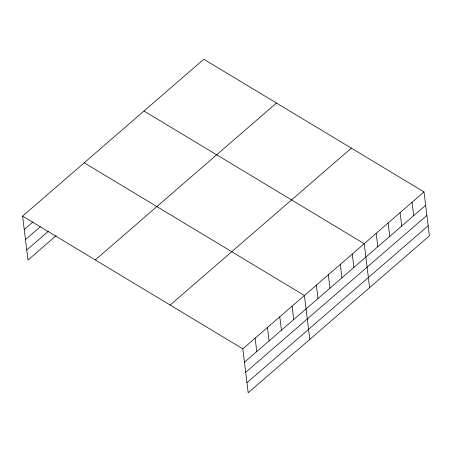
<?xml version="1.0" encoding="UTF-8"?>
<svg xmlns="http://www.w3.org/2000/svg" width="452" height="452" viewBox="0 0 452 452"><rect width="100%" height="100%" fill="white"/><g stroke="black" fill="none" stroke-linecap="round" stroke-linejoin="round"><path stroke-width="0.68" d="M22.6 216.135L203.795 59.24L424.004 191.936L429.4 235.865L248.204 392.76L242.814 348.837L22.6 216.135L27.996 260.064L56.229 235.611M24.244 229.52L32.973 221.966M25.481 239.6L40.369 226.706M26.758 249.984L48.319 231.311M95.27 259.928L276.466 103.028M170.144 305.043L351.334 148.149M242.814 348.837L424.004 191.936M244.459 362.221L425.648 205.321M245.696 372.301L426.886 215.401M246.967 382.68L428.163 225.785M144.002 111.017L364.21 243.713L369.606 287.642M84.208 162.793L304.416 295.489L309.812 339.418M412.049 202.293L413.693 215.677M400.088 212.649L401.732 226.034M388.132 223.005L389.771 236.39M376.171 233.356L377.815 246.747M352.255 254.069L353.899 267.454M340.294 264.426L341.938 277.81M328.338 274.776L329.977 288.167M316.377 285.133L318.022 298.518M292.099 306.157L293.743 319.547M279.777 316.829L281.421 330.214M267.454 327.497L269.098 340.881M255.131 338.164L256.776 351.549"/></g></svg>
